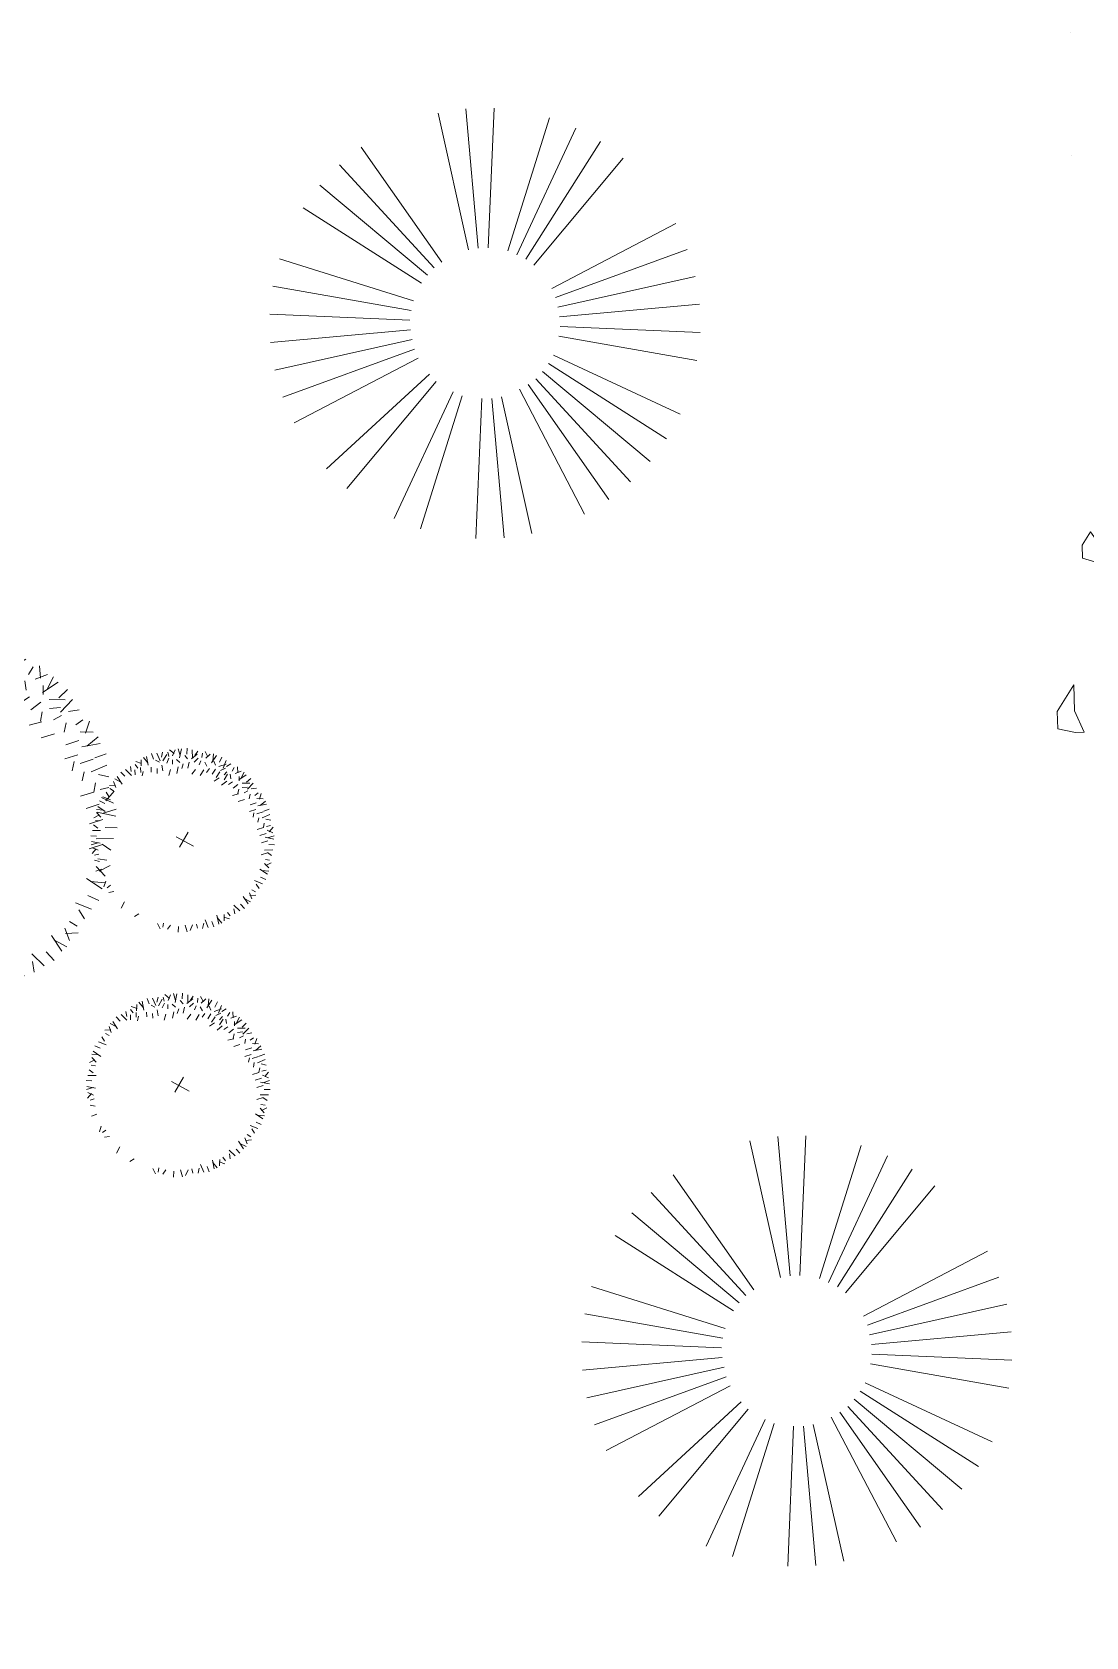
# Model space of a CAD drawing. Header units: millimetres. Extents: x 111 to 1506, y 14 to 566.
# Drawn here: x 238.666 to 240.1, y 228.734 to 230.917 of the extents above; entities that cross this region are included whole.
import ezdxf

# ---------------------------------------------------------------- set-up
doc = ezdxf.new("R2010")
doc.units = ezdxf.units.MM
for name, color, linetype, lineweight in [('ARB-CERCO', 97, 'Continuous', 5), ('ARBOLES', 78, 'Continuous', 5), ('PALMERAS114', 114, 'Continuous', 5)]:
    doc.layers.add(name, color=color, linetype=linetype, lineweight=lineweight)
doc.styles.add('ATTR', font='romans.shx', dxfattribs={"width": 0.8, "height": 2.52})

# ---------------------------------------------------------------- blocks, each defined once
blk = doc.blocks.new('E1E')
at = {"layer": 'ARBOLES', "ltscale": 0.2}
for p, q in [((97.1546, 58.0293), (97.1546, 58.0293)), ((97.2321, 57.8433), (97.2321, 57.8433))]:
    blk.add_line(p, q, dxfattribs=at)
for points in [[(96.7937, 58.9028), (96.8226, 58.9079), (96.8342, 58.8819), (96.8255, 58.8313), (96.8082, 58.8703), (96.7807, 58.897)], [(96.8676, 58.6318), (96.89, 58.634), (96.8987, 58.6144), (96.8944, 58.5891), (96.8727, 58.6029), (96.8546, 58.626)]]:
    blk.add_lwpolyline(points, close=True, dxfattribs=at)
blk = doc.blocks.new('A$C05551F4C')
at = {"color": 0, "linetype": 'ByBlock'}
for p, q in [((-0.0255, 0.3123), (-0.0274, 0.3331)), ((-0.1148, 0.2892), (-0.113, 0.3077)), ((-0.0892, 0.2954), (-0.0948, 0.3098)), ((-0.0896, 0.3199), (-0.0714, 0.308)), ((-0.0692, 0.3215), (-0.0758, 0.2998)), ((-0.0594, 0.3274), (-0.0488, 0.3042)), ((-0.0497, 0.2957), (-0.0475, 0.328)), ((-0.0039, 0.3001), (-0.0083, 0.3296)), ((0.0037, 0.3114), (0.0124, 0.3277)), ((0.0297, 0.3073), (0.03, 0.3227)), ((0.0387, 0.3301), (0.051, 0.3121)), ((0.0582, 0.3237), (0.0438, 0.3062)), ((0.0663, 0.2925), (0.0807, 0.3215)), ((0.0694, 0.3255), (0.0704, 0.2999)), ((0.095, 0.2986), (0.1012, 0.3184)), ((0.1103, 0.279), (0.1176, 0.3079)), ((-0.1793, 0.2799), (-0.1605, 0.2625)), ((-0.1581, 0.2543), (-0.1685, 0.285)), ((-0.1422, 0.2789), (-0.1518, 0.2974)), ((-0.1175, 0.2759), (-0.1328, 0.3015)), ((0.1185, 0.2688), (0.1332, 0.2783)), ((0.1216, 0.2865), (0.136, 0.2983)), ((0.1441, 0.2728), (0.1503, 0.2869)), ((0.1611, 0.2904), (0.1656, 0.269)), ((-0.1945, 0.239), (-0.2052, 0.2501)), ((-0.2042, 0.2614), (-0.1828, 0.2573)), ((-0.186, 0.2707), (-0.1838, 0.2481)), ((0.1278, 0.2451), (0.1434, 0.2504)), ((0.1363, 0.2555), (0.1509, 0.265)), ((0.1767, 0.277), (0.1567, 0.2664)), ((0.1722, 0.2451), (0.1966, 0.2664)), ((0.1878, 0.2744), (0.1789, 0.2504)), ((0.2011, 0.2397), (0.2144, 0.2557)), ((-0.2158, 0.2234), (-0.2211, 0.2412)), ((0.1562, 0.2235), (0.1709, 0.233)), ((0.2015, 0.2158), (0.2012, 0.2313)), ((0.2077, 0.2158), (0.2255, 0.2397)), ((0.2211, 0.2184), (0.2388, 0.2238)), ((-0.2371, 0.2034), (-0.2531, 0.2168)), ((0.1629, 0.2022), (0.1776, 0.2117)), ((0.1802, 0.1896), (0.1971, 0.2029)), ((0.2119, 0.2072), (0.2393, 0.2068)), ((0.2366, 0.1971), (0.2477, 0.2078)), ((0.259, 0.2068), (0.255, 0.1854)), ((-0.2877, 0.1635), (-0.2664, 0.1679)), ((0.1773, 0.1632), (0.1989, 0.1686)), ((0.2122, 0.1917), (0.2316, 0.1933)), ((0.2194, 0.1722), (0.2329, 0.1797)), ((0.238, 0.1512), (0.2412, 0.1673)), ((0.2683, 0.1886), (0.2458, 0.1864)), ((0.252, 0.1607), (0.2827, 0.1711)), ((0.2775, 0.1819), (0.2601, 0.1631)), ((-0.2702, 0.1465), (-0.2843, 0.1527)), ((0.1982, 0.1408), (0.2209, 0.1482)), ((0.2632, 0.1339), (0.2682, 0.1486)), ((0.2766, 0.1448), (0.295, 0.1544)), ((-0.2839, 0.124), (-0.2956, 0.1383)), ((0.2222, 0.1343), (0.2393, 0.1382)), ((0.2342, 0.1166), (0.2547, 0.1233)), ((0.27, 0.1223), (0.2956, 0.1124)), ((0.2736, 0.1201), (0.2991, 0.1354)), ((0.2869, 0.1174), (0.3053, 0.1156)), ((0.2224, 0.0927), (0.2445, 0.0904)), ((0.265, 0.1076), (0.2837, 0.1025)), ((0.265, 0.0868), (0.2804, 0.0892)), ((0.2931, 0.0918), (0.3074, 0.0974)), ((0.3175, 0.0922), (0.3056, 0.074)), ((-0.3229, 0.0718), (-0.2973, 0.0728)), ((0.2344, 0.0646), (0.2583, 0.0637)), ((0.2753, 0.0607), (0.2838, 0.0747)), ((0.3191, 0.0718), (0.2974, 0.0784)), ((0.3251, 0.0621), (0.3018, 0.0514)), ((-0.0009, 0.0293), (0.0013, -0.0426)), ((0.2548, 0.0502), (0.2721, 0.048)), ((0.26, 0.0294), (0.2815, 0.0287)), ((0.2931, 0.0358), (0.3029, 0.0479)), ((0.2934, 0.0523), (0.3257, 0.0501)), ((0.31, 0.0282), (0.3307, 0.03)), ((-0.3088, 0.006), (-0.3251, 0.0148)), ((-0.0275, 0), (0.0346, 0)), ((0.2407, 0.0111), (0.2607, 0.0014)), ((0.2566, 0.0113), (0.2805, 0.0104)), ((0.2858, 0.0105), (0.3017, -0.0008)), ((0.2955, 0.0225), (0.3163, 0.0046)), ((0.2977, 0.0065), (0.3273, 0.0109)), ((0.2423, -0.0195), (0.2645, -0.0285)), ((0.2633, -0.018), (0.2871, -0.0189)), ((0.2787, -0.0091), (0.294, -0.0121)), ((0.2795, -0.0372), (0.2923, -0.0269)), ((0.305, -0.0271), (0.3203, -0.0274)), ((0.309, -0.001), (0.3254, -0.0098)), ((0.2566, -0.04), (0.2721, -0.0479)), ((0.3213, -0.0555), (0.3038, -0.0412)), ((0.3277, -0.0361), (0.3097, -0.0484)), ((-0.3173, -0.0872), (-0.3053, -0.069)), ((0.2299, -0.0719), (0.2455, -0.0879)), ((0.2455, -0.0852), (0.261, -0.0799)), ((0.2544, -0.0613), (0.2743, -0.0693)), ((0.2854, -0.0799), (0.2987, -0.1039)), ((0.2876, -0.0666), (0.301, -0.0586)), ((0.2901, -0.0637), (0.3191, -0.0781)), ((0.3231, -0.0668), (0.2976, -0.0678)), ((-0.2928, -0.0868), (-0.3072, -0.0924)), ((-0.2866, -0.1125), (-0.3051, -0.1106)), ((0.2211, -0.1012), (0.2388, -0.1172)), ((0.2588, -0.1039), (0.2721, -0.1119)), ((0.2721, -0.0879), (0.2832, -0.1039)), ((0.2766, -0.1077), (0.3056, -0.1149)), ((0.2962, -0.0924), (0.3161, -0.0986)), ((0.2499, -0.1305), (0.2655, -0.1252)), ((0.2842, -0.119), (0.2959, -0.1334)), ((-0.2763, -0.1398), (-0.2947, -0.1495)), ((-0.2773, -0.1769), (-0.2599, -0.1581)), ((0.21, -0.1545), (0.2277, -0.1705)), ((0.2322, -0.1438), (0.2499, -0.1598)), ((0.2747, -0.1741), (0.264, -0.1541)), ((0.288, -0.1585), (0.2667, -0.163)), ((0.2704, -0.1415), (0.2845, -0.1477)), ((-0.268, -0.1836), (-0.2455, -0.1814)), ((-0.2363, -0.1921), (-0.2474, -0.2028)), ((0.1989, -0.1758), (0.2144, -0.1705)), ((0.2166, -0.1811), (0.2344, -0.1971)), ((0.2427, -0.1696), (0.264, -0.194)), ((0.272, -0.1851), (0.248, -0.1763)), ((-0.2208, -0.2135), (-0.2386, -0.2188)), ((-0.2075, -0.2108), (-0.2252, -0.2348)), ((0.1678, -0.2104), (0.1855, -0.2264)), ((0.1855, -0.2264), (0.2011, -0.2211)), ((0.1922, -0.1998), (0.2077, -0.1945)), ((0.2134, -0.2051), (0.2374, -0.2229)), ((0.2161, -0.2184), (0.2214, -0.2362)), ((0.2374, -0.1985), (0.2534, -0.2118)), ((-0.2008, -0.2348), (-0.2141, -0.2507)), ((-0.172, -0.2401), (-0.1964, -0.2614)), ((-0.1875, -0.2694), (-0.1786, -0.2454)), ((0.1345, -0.2477), (0.1523, -0.2637)), ((0.1545, -0.2291), (0.1722, -0.2451)), ((0.1584, -0.2493), (0.1687, -0.2801)), ((0.1862, -0.2657), (0.184, -0.2431)), ((0.1948, -0.234), (0.2054, -0.2451)), ((-0.1764, -0.2721), (-0.1564, -0.2614)), ((-0.1609, -0.2854), (-0.1653, -0.2641)), ((-0.1439, -0.2678), (-0.15, -0.2819)), ((-0.1101, -0.274), (-0.1173, -0.303)), ((0.0968, -0.269), (0.1145, -0.285)), ((0.1177, -0.2709), (0.1331, -0.2965)), ((0.1424, -0.274), (0.1521, -0.2924)), ((0.1795, -0.2749), (0.1608, -0.2575)), ((0.2045, -0.2564), (0.1831, -0.2524)), ((-0.1214, -0.2816), (-0.1357, -0.2933)), ((-0.0947, -0.2936), (-0.1009, -0.3135)), ((-0.066, -0.2875), (-0.0804, -0.3165)), ((-0.0692, -0.3205), (-0.0702, -0.295)), ((-0.0579, -0.3187), (-0.0435, -0.3012)), ((-0.0295, -0.3023), (-0.0298, -0.3177)), ((0.0041, -0.2951), (0.0085, -0.3246)), ((0.05, -0.2907), (0.0478, -0.3231)), ((0.0597, -0.3224), (0.049, -0.2992)), ((0.0694, -0.3165), (0.076, -0.2948)), ((0.0898, -0.3149), (0.0716, -0.303)), ((0.0894, -0.2905), (0.095, -0.3048)), ((0.1151, -0.2843), (0.1132, -0.3027)), ((-0.0385, -0.3251), (-0.0507, -0.3071)), ((-0.0034, -0.3064), (-0.0122, -0.3228)), ((0.0258, -0.3074), (0.0277, -0.3281))]:
    blk.add_line(p, q, dxfattribs=at)
blk = doc.blocks.new('EVG7')
for p, q in [((-3.91, 19.67), (-9.01, 58.4)), ((1.55, 19.67), (6.65, 58.4)), ((-9.21, 18.3), (-24.14, 54.35)), ((-6.59, 19.1), (-16.71, 56.87)), ((4.23, 19.1), (14.35, 56.87)), ((6.85, 18.3), (21.78, 54.35)), ((-11.62, 16.99), (-31.18, 50.87)), ((9.26, 16.99), (28.82, 50.87)), ((-13.82, 15.38), (-37.7, 46.51)), ((-16, 13.74), (-43.6, 41.34)), ((-17.84, 11.7), (-48.78, 35.44)), ((15.48, 11.7), (46.42, 35.44)), ((17.04, 9.43), (50.78, 28.91)), ((-20.59, 6.96), (-56.61, 21.87)), ((18.24, 6.96), (54.25, 21.87)), ((-21.61, 4.39), (-59.13, 14.44)), ((19.8, 1.68), (58.31, 6.74)), ((-22.19, -1.09), (-61.18, -1.09)), ((-22.16, -3.85), (-60.66, -8.92)), ((19.8, -3.85), (58.31, -8.92)), ((19.83, -1.09), (58.82, -1.09)), ((19.25, -6.56), (56.78, -16.62)), ((-20.59, -9.13), (-56.61, -24.05)), ((-19.4, -11.61), (-53.14, -31.09)), ((-17.84, -13.87), (-48.78, -37.61)), ((-13.82, -17.56), (-37.7, -48.69)), ((11.46, -17.56), (35.35, -48.69)), ((13.64, -15.91), (41.25, -43.51)), ((15.48, -13.87), (46.42, -37.61)), ((-11.62, -19.17), (-31.18, -53.05)), ((-9.21, -20.47), (-24.14, -56.52)), ((-6.59, -21.27), (-16.71, -59.04)), ((-3.91, -21.84), (-9.01, -60.57)), ((-1.18, -22.12), (-1.18, -61.09)), ((4.23, -21.27), (14.35, -59.04)), ((6.85, -20.47), (21.78, -56.52)), ((9.26, -19.17), (28.82, -53.05))]:
    blk.add_line(p, q)
at = {"style": 'ATTR', "width": 0.8, "flags": 9}
blk.add_attdef('ESTCODE', (0, 0), '', height=0.7, dxfattribs=at)

msp = doc.modelspace()

# ---------------------------------------------------------------- block references
at = {"layer": 'ARB-CERCO'}
for p, xscale, yscale, zscale, rotation in [((238.52267, 229.84652), 0.786722348914222, 0.786722348914222, 0.786722348914222, 59.94184765909385), ((238.87178, 229.81752), 0.3774895201833683, 0.3774895201833683, 0.3774895201833683, 59.94184765910946), ((238.86558, 229.48439), 0.3774895201833683, 0.3774895201833683, 0.3774895201833683, 59.94184765910946)]:
    msp.add_blockref('A$C05551F4C', p, dxfattribs=dict(at, xscale=xscale, yscale=yscale, zscale=zscale, rotation=rotation))
at = {"layer": 'ARBOLES', "color": 0, "xscale": 0.8310831642732954, "yscale": 0.8310831642732954, "zscale": 0.8310831642732954, "rotation": 157.9147716791316}
msp.add_blockref('E1E', (333.03242, 245.08013), dxfattribs=at)
at = {"layer": 'PALMERAS114', "extrusion": (0, 0, -1), "xscale": -0.004880888891868356, "yscale": 0.004880888891718753, "zscale": -0.004880888891868356, "rotation": 294.9205878507973}
for p in [(-239.28, 230.52876), (-239.70427, 229.13068)]:
    msp.add_blockref('EVG7', p, dxfattribs=at)

doc.saveas('drawing.dxf')
